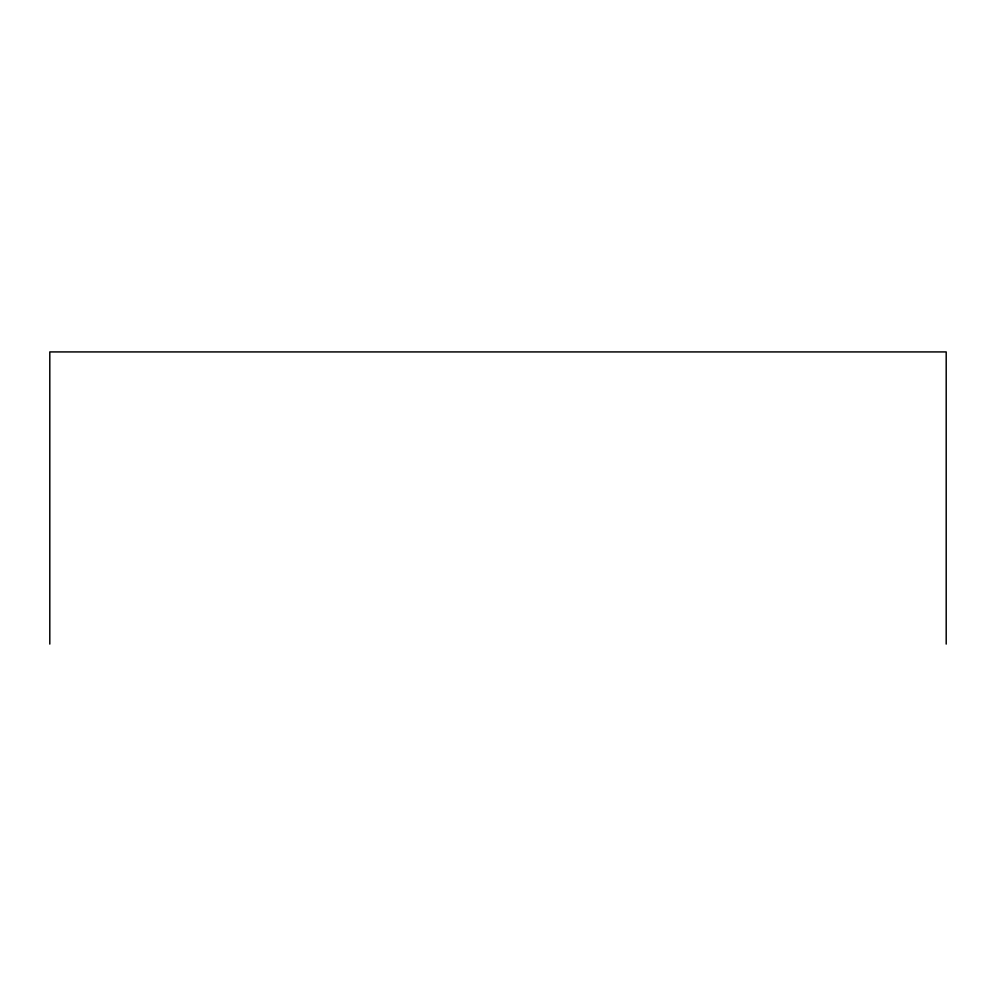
<?xml version="1.0" encoding="UTF-8"?>
<svg xmlns="http://www.w3.org/2000/svg" width="996" height="996" viewBox="0 0 996 996"><rect width="100%" height="100%" fill="white"/><g stroke="black" fill="none" stroke-linecap="round" stroke-linejoin="round"><path stroke-width="1.49" d="M946.2 644.076L946.2 351.924L49.8 351.924L49.8 644.076"/></g></svg>
